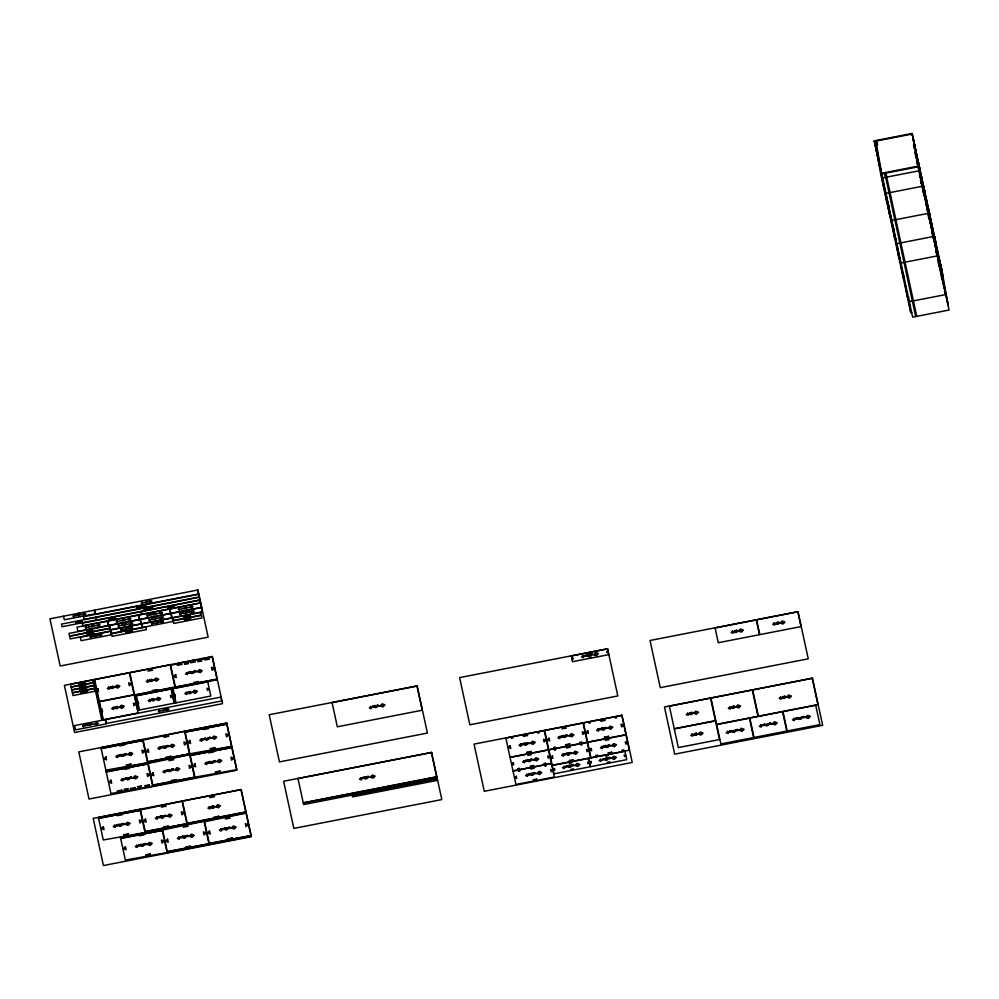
<?xml version="1.0" encoding="UTF-8"?>
<svg xmlns="http://www.w3.org/2000/svg" width="999" height="999" viewBox="0 0 999 999"><rect width="100%" height="100%" fill="white"/><g stroke="black" fill="none" stroke-linecap="round" stroke-linejoin="round"><path stroke-width="1.5" d="M79.995 683.628L80.569 683.316L79.633 683.528M82.168 692.17L81.531 692.157M185.339 619.605L185.964 619.255M923.501 186.313L923.363 185.552M940.271 263.661L941.195 267.72M143.219 606.218L143.794 605.918M145.667 601.848L146.478 601.523M81.231 686.338L80.919 686.213M77.56 621.99L76.985 622.29M145.542 608.741L146.466 608.566M93.294 636.251L94.543 635.751M111.351 687.3L111.975 686.688M115.734 707.504L116.346 706.892M119.093 755.756L119.705 755.144M124.163 779.133L124.775 778.521M116.533 825.574L117.145 824.974M150.2 680.369L150.824 679.757M168.981 607.442L169.605 607.242M152.235 699.65L152.859 699.05M181.531 613.386L182.367 613.011M138.574 845.641L139.198 845.042M161.151 747.552L161.776 746.94M166.221 770.928L166.845 770.316M188.736 672.851L189.348 672.24M158.591 817.382L159.216 816.77M188.898 692.507L189.523 691.895M180.644 837.449L181.256 836.837M203.084 739.385L203.696 738.773M208.142 762.761L208.766 762.15M211.938 806.98L212.562 806.368M222.64 829.257L223.252 828.646M372.964 706.805L373.589 706.193M376.461 706.118L377.085 705.506M363.124 778.046L363.748 777.434M366.621 777.359L367.245 776.76M522.327 744.405L522.952 743.793M525.799 743.731L526.423 743.119M525.973 760.926L526.598 760.314M529.32 760.276L529.932 759.665M528.858 774.575L529.482 773.963M532.342 773.888L532.966 773.288M561.176 736.837L561.8 736.226M564.51 736.188L565.134 735.576M564.897 754.345L565.521 753.733M590.059 654.869L590.671 654.283M568.381 753.671L568.993 753.059M571.328 765.671L571.952 765.059M599.887 729.282L600.511 728.683M603.371 728.608L603.983 727.996M603.746 746.777L604.37 746.166M607.092 746.116L607.704 745.516M607.867 758.541L608.478 757.941M690.222 713.411L690.846 712.799M694.742 734.228L695.354 733.628M735.089 631.306L735.714 630.694M732.292 707.155L732.916 706.555M730.194 731.593L730.818 730.981M776.66 623.201L777.284 622.589M763.336 725.124L763.96 724.525M783.141 697.252L783.765 696.64M796.478 718.668L797.102 718.056M84.391 725.311L85.502 725.199L84.478 725.561M127.597 627.959L128.459 627.921L127.585 628.159M148.539 614.822L149.65 614.71L148.639 615.072M99.251 625.162L98.551 624.887M86.626 691.733L86.139 691.433M97.59 723.463L96.99 723.114M131.781 627.784L131.256 627.472M134.166 777.372C136.413 776.198 132.842 778.646 135.277 777.796M192.258 607.03L191.558 606.755M193.419 611.5L192.707 611.226M167.432 709.652L166.796 709.415M219.28 761.25C217.045 762.424 220.617 759.977 218.182 760.826M531.58 742.806C533.828 741.62 530.257 744.068 532.692 743.219M534.065 742.781C531.818 743.955 535.389 741.508 532.954 742.357M572.764 735.227C570.579 736.375 574.063 733.99 571.69 734.814M575.274 752.984C573.064 754.145 576.585 751.735 574.188 752.572M615.347 745.167C613.136 746.328 616.658 743.918 614.26 744.755M741.583 730.032C739.335 731.218 742.906 728.771 740.471 729.607M742.919 729.769C740.671 730.956 744.255 728.508 741.82 729.345M774.7 723.576C772.489 724.737 776.023 722.314 773.613 723.151M809.202 716.845C806.955 718.031 810.539 715.584 808.104 716.433M97.84 635.202L98.414 635.014M110.777 687.424L111.001 686.75M115.16 707.642L115.385 706.955M150.025 680.656L149.862 679.819M151.661 699.787L151.885 699.113M188.324 692.644L188.549 691.957M211.363 807.117L211.588 806.43M729.62 731.73L729.844 731.043M762.761 725.262L762.986 724.587M795.903 718.805L796.128 718.119M80.594 683.503L79.97 683.541M147.402 609.065L147.527 608.354M154.845 619.43L154.433 619.143M156.518 623.126L157.105 623.076M185.227 613.311L186.501 613.136M78.421 615.372L79.121 615.521M89.098 631.156L88.574 631.068M95.579 636.375L94.88 636.55L95.667 636.463M140.609 607.317L141.196 607.205M112.55 688.361L113.299 688.224M116.933 708.566L117.682 708.428M170.542 607.579L170.379 607.617M151.411 681.43L152.148 681.293M123.077 756.28L122.49 755.868L123.976 756.106M185.639 613.336L186.601 613.236M153.446 700.724L154.183 700.586M128.297 779.632L129.033 779.482M120.667 826.086L121.403 825.936M192.795 673.363L193.544 673.226M165.222 748.064L165.971 747.926M190.097 693.581L190.846 693.431M170.292 771.44L171.029 771.303M142.707 846.141L143.456 846.003M162.662 817.894L163.399 817.744M207.218 739.884L207.954 739.735M212.287 763.261L213.024 763.111M184.703 837.961L185.452 837.811M212.937 807.791L213.886 807.904M226.698 829.769L227.447 829.632M376.099 707.504L376.835 707.354M366.258 778.745L367.008 778.596M526.086 744.979L526.835 744.842M529.67 761.513L530.419 761.363M532.629 775.149L533.366 774.999M588.923 656.368L589.647 656.231M564.872 737.424L565.609 737.274M568.656 754.919L569.405 754.769M570.154 767.207L570.904 767.057M603.646 729.857L604.395 729.72M607.442 747.364L608.191 747.215M606.693 760.077L607.429 759.939M691.333 714.497L692.082 714.347M736.201 632.392L736.95 632.242M695.841 735.326L696.59 735.177M733.403 708.254L734.14 708.104M777.771 624.288L778.521 624.138M734.09 732.142L734.839 731.992M767.232 725.674L767.981 725.536M784.252 698.338L784.989 698.189M800.374 719.218L801.123 719.068M98.401 625.374L97.727 625.474L98.302 624.987M115.097 618.194L114.41 618.431M131.181 623.676L130.519 623.776L131.081 623.301M123.089 706.793L122.04 706.955L122.939 706.206M158.254 699.213L157.205 699.375L158.104 698.613M173.514 745.866L172.49 746.028L173.364 745.291M177.248 769.517L176.199 769.68L177.085 768.918M151.074 843.943L150.012 844.105L150.911 843.343M220.642 761.051L219.605 761.213L220.492 760.451M219.293 806.268L218.282 806.43L219.143 805.694M233.654 827.834L232.605 828.009L233.491 827.247M234.99 827.572L233.953 827.746L234.84 826.985M566.296 766.42L565.559 766.533L566.183 766.008M577.347 765.222L576.311 765.384L577.197 764.635M737.999 706.755L737.025 706.905L737.849 706.206M790.271 696.578L789.235 696.753L790.109 696.003M85.077 614.085L84.465 613.711M101.124 635.214L100.574 634.74M129.258 619.38L128.509 618.918M130.12 619.218L129.37 618.756M131.993 623.663L131.294 623.064M161.763 613.036L161.064 612.599M162.725 617.557L161.963 617.082M162.725 621.803L162.138 621.428M191.421 607.267L190.672 606.793M127.635 824.175L126.798 824.45L127.535 823.813L126.536 823.488M214.261 737.986L213.374 738.273L214.161 737.599L213.087 737.237M374.001 776.71L373.102 777.01L373.888 776.323L372.814 775.973M539.273 773.313L538.399 773.613L539.173 772.939L538.111 772.589M788.948 696.89L788.061 697.19L788.835 696.515L787.774 696.166M776.086 723.426L775.199 723.726L775.986 723.039L774.912 722.689M139.885 607.067L139.048 606.793M123.239 755.182L122.452 754.52M128.347 778.483L127.51 777.896M192.745 672.302L191.945 671.653M120.679 825.012L119.892 824.35M165.21 746.927L164.373 746.353M170.23 770.379L169.518 770.079M142.77 844.992L141.933 844.417M162.637 816.757L161.813 816.171M207.23 738.81L206.518 738.498M212.337 762.1L211.501 761.525M184.69 836.825L183.853 836.238M226.648 828.708L225.849 828.059M186.351 616.783L186.064 616.758M530.144 759.452L530.382 760.064M533.154 772.989L533.416 773.688M565.584 735.976L565.334 735.252M569.205 752.734L569.442 753.458M604.195 727.784L604.432 728.396L604.994 727.684M607.916 745.192L608.154 745.916M81.481 686.213L82.48 686.176M82.405 689.035L83.404 688.998M81.231 692.257L81.906 692.082M188.187 611.788L189.298 611.675L188.287 612.037M186.526 619.255L187.525 619.23M585.864 655.219L586.563 655.257L585.901 655.519M567.032 766.021L567.744 766.058L567.057 766.32M603.558 758.903L604.283 758.94L603.596 759.203M734.752 730.219L735.476 730.257L734.789 730.519M767.894 723.763L768.618 723.788L768.044 724.163M801.036 717.294L801.76 717.332L801.073 717.594M77.61 614.885L78.446 614.722M122.49 754.707L123.227 754.632L122.527 754.869M191.983 671.827L192.732 671.765L192.02 672.002M127.56 778.084L128.297 778.009L127.597 778.246M164.41 746.528L165.147 746.465L164.598 746.802M119.93 824.525L120.667 824.462L119.967 824.699M141.97 844.592L142.707 844.53L142.008 844.767M161.85 816.358L162.587 816.283L161.888 816.52M211.538 761.7L212.287 761.638L211.576 761.875M183.903 836.425L184.64 836.35L183.941 836.588M225.886 828.233L226.636 828.171L225.924 828.408M395.104 787.786L394.13 787.974M527.659 742.694L528.758 742.707L527.722 743.131M531.168 759.24L532.267 759.252L531.243 759.677M534.203 772.851L535.302 772.864L534.265 773.288M566.371 735.139L567.469 735.164L566.433 735.576M570.229 752.622L571.328 752.647L570.304 753.071M605.219 727.572L606.318 727.584L605.282 728.009M608.94 745.079L610.039 745.092L609.003 745.516M83.179 614.285L84.253 613.236L85.677 613.798L84.603 614.835L83.179 614.285L73.751 616.121M80.519 621.753L82.168 621.428L76.211 622.589M91.071 630.481L92.72 630.157L86.763 631.318M96.903 625.474L98.239 624.175L100.012 624.862L98.676 626.161L96.903 625.474L86.264 627.547M91.995 633.304L93.644 632.979L87.088 634.253M113.849 618.344L115.497 618.019L108.941 619.293M99.263 635.314L100.35 634.265L101.773 634.827L100.699 635.864L99.263 635.314L90.759 636.975M127.76 619.455L129.096 618.169L130.869 618.856L129.52 620.142L127.76 619.455L117.208 621.515M148.926 601.685L150.225 600.436L151.935 601.098L150.637 602.347L148.926 601.685L142.333 602.971M144.405 606.256L146.154 605.918L137.088 607.692M129.695 623.776L131.031 622.477L132.792 623.164L131.456 624.462L129.695 623.776L119.043 625.849M129.895 628.034L130.969 626.985L132.392 627.547L131.319 628.583L129.895 628.034L121.379 629.682M151.136 608.029L152.884 607.692L143.769 609.465M130.906 631.293L132.555 630.981L125.999 632.255M83.529 683.116L85.177 682.792L79.221 683.953M84.153 686.001L85.802 685.676L79.845 686.837M159.403 613.286L160.739 611.987L162.512 612.687L161.176 613.973L159.403 613.286L147.715 615.571M85.077 688.823L86.726 688.498L80.157 689.785M160.364 617.794L161.701 616.508L163.474 617.195L162.125 618.481L160.364 617.794L149.8 619.855M172.527 606.905L174.176 606.58L168.219 607.742M85.702 691.708L87.35 691.383L80.782 692.657M160.827 622.002L161.9 620.953L163.337 621.515L162.25 622.552L160.827 622.002L152.248 623.676M189.91 607.342L191.259 606.043L193.019 606.73L191.683 608.029L189.91 607.342L179.358 609.39M191.071 611.813L192.42 610.514L194.181 611.201L192.844 612.499L191.071 611.813L180.519 613.861M115.035 687.012L117.12 684.989L119.88 686.063L117.795 688.086L115.035 687.012L109.041 688.174M188.861 616.108L190.509 615.784L183.953 617.07M189.186 619.043L190.834 618.731L184.877 619.892M95.242 723.776L96.578 722.489L98.352 723.176L97.015 724.462L95.242 723.776L83.554 726.061M119.418 707.217L121.503 705.194L124.263 706.268L122.178 708.291L119.418 707.217L113.424 708.378M153.883 680.082L155.981 678.059L158.741 679.133L156.643 681.156L153.883 680.082L147.902 681.243M155.919 699.375L158.017 697.352L160.777 698.426L158.679 700.449L155.919 699.375L149.937 700.536M197.415 671.59L199.5 669.58L202.26 670.654L200.175 672.664L197.415 671.59L187.15 673.601M166.046 709.789L167.345 708.541L169.056 709.203L167.757 710.464L166.046 709.789L159.44 711.076M127.909 754.47L130.007 752.447L132.767 753.521L130.669 755.544L127.909 754.47L117.507 756.505M192.582 692.232L194.668 690.209L197.427 691.283L195.342 693.306L192.582 692.232L186.588 693.393M132.979 777.846L135.065 775.823L137.837 776.897L135.739 778.92L132.979 777.846L122.577 779.882M169.842 746.29L171.928 744.28L174.688 745.354L172.602 747.364L169.842 746.29L159.578 748.301M174.9 769.68L176.998 767.657L179.758 768.731L177.66 770.753L174.9 769.68L164.635 771.678M211.9 738.099L213.998 736.076L216.758 737.15L214.66 739.173L211.9 738.099L201.498 740.122M125.35 824.3L127.447 822.277L130.207 823.351L128.109 825.374L125.35 824.3L114.947 826.323M216.97 761.475L219.056 759.452L221.815 760.526L219.73 762.549L216.97 761.475L206.568 763.498M167.27 816.121L169.368 814.098L172.128 815.172L170.042 817.194L167.27 816.121L157.005 818.119M147.402 844.367L149.488 842.344L152.248 843.418L150.162 845.441L147.402 844.367L136.988 846.39M215.622 806.692L217.707 804.682L220.479 805.756L218.381 807.766L215.622 806.692L209.628 807.866M189.323 836.188L191.408 834.165L194.168 835.239L192.083 837.262L189.323 836.188L179.058 838.186M231.318 827.996L233.404 825.986L236.164 827.06L234.078 829.07L231.318 827.996L221.054 830.007M380.144 705.843L382.242 703.82L385.002 704.894L382.904 706.917L380.144 705.843L371.016 707.617M370.304 777.085L372.402 775.062L375.162 776.136L373.064 778.159L370.304 777.085L361.176 778.858M370.629 790.684L371.553 790.509L369.093 790.983M593.681 654.595L595.716 652.622L598.413 653.671L596.366 655.644L593.681 654.595L583.154 656.643M530.394 743.268L532.492 741.246L535.252 742.319L533.154 744.342L530.394 743.268L520.741 745.154M533.916 759.814L536.001 757.791L538.761 758.865L536.675 760.888L533.916 759.814L524.4 761.675M569.105 735.726L571.203 733.703L573.963 734.777L571.865 736.8L569.105 735.726L559.59 737.574M536.938 773.438L539.023 771.415L541.783 772.489L539.697 774.512L536.938 773.438L527.285 775.311M572.976 753.209L575.062 751.186L577.822 752.259L575.736 754.282L572.976 753.209L563.311 755.094M607.954 728.146L610.052 726.123L612.812 727.197L610.726 729.22L607.954 728.146L598.301 730.032M575.024 765.384L577.122 763.361L579.882 764.435L577.784 766.458L575.024 765.384L564.248 767.482M611.688 745.666L613.773 743.643L616.533 744.717L614.447 746.74L611.688 745.666L602.172 747.514M738.548 631.068L740.634 629.045L743.393 630.119L741.308 632.142L738.548 631.068L732.829 632.18M611.563 758.266L613.648 756.243L616.408 757.317L614.323 759.34L611.563 758.266L600.786 760.364M780.119 622.964L782.205 620.941L784.964 622.015L782.879 624.038L780.119 622.964L774.4 624.075M693.668 713.174L695.766 711.151L698.526 712.225L696.44 714.248L693.668 713.174L687.961 714.285M698.189 733.99L700.274 731.98L703.034 733.054L700.948 735.064L698.189 733.99L692.469 735.114M735.739 706.917L737.836 704.907L740.596 705.981L738.498 707.991L735.739 706.917L730.032 708.041M739.26 730.257L741.345 728.246L744.118 729.32L742.02 731.33L739.26 730.257L727.884 732.479M786.588 697.015L788.686 694.992L791.445 696.066L789.347 698.089L786.588 697.015L780.881 698.126M772.402 723.8L774.487 721.778L777.247 722.851L775.162 724.874L772.402 723.8L761.026 726.011M805.544 717.332L807.629 715.321L810.389 716.395L808.303 718.406L805.544 717.332L794.168 719.555M78.459 615.496L79.033 615.434M91.571 626.873L92.283 626.798M122.465 620.854L123.177 620.779M124.351 625.187L125.062 625.112M125.624 629.158L126.199 629.095M153.546 614.797L154.258 614.722M155.07 619.193L155.782 619.118M184.628 608.741L185.339 608.666M112.025 688.174L112.35 688.099M150.874 681.243L151.199 681.181M116.396 708.378L116.721 708.316M89.386 725.286L90.11 725.212M192.258 673.164L192.595 673.101M189.56 693.381L189.897 693.318M162.737 710.789L163.424 710.726M164.685 747.876L165.01 747.801M127.76 779.432L128.084 779.37M206.681 739.685L207.005 739.622M211.751 763.061L212.075 762.999M375.562 707.304L375.886 707.242M162.125 817.694L162.45 817.632M142.17 845.953L142.507 845.891M184.166 837.761L184.503 837.699M226.161 829.57L226.498 829.507M365.721 778.546L366.046 778.483M735.664 632.192L736.001 632.13M525.549 744.779L525.874 744.717M777.234 624.088L777.572 624.025M529.133 761.313L529.458 761.25M603.109 729.67L603.433 729.595M568.119 754.72L568.456 754.657M532.092 774.949L532.417 774.887M606.905 747.165L607.23 747.102M690.796 714.297L691.121 714.235M606.156 759.889L606.48 759.814M732.866 708.054L733.191 707.991M695.316 735.127L695.641 735.064M783.716 698.139L784.04 698.076M733.553 731.942L733.878 731.88M766.695 725.486L767.02 725.411M799.837 719.018L800.162 718.955M187.15 619.005L186.576 619.392M82.105 685.963L81.531 686.338M83.029 688.786L82.455 689.16M372.452 706.905L372.427 706.106M375.949 706.218L375.924 705.419M362.612 778.146L362.587 777.347M366.109 777.472L366.084 776.673M111.114 687.599L110.277 686.887M115.484 707.804L114.66 707.092M151.998 699.962L151.174 699.25M188.649 692.819L187.824 692.107M211.751 807.267L210.864 806.568M730.007 731.88L729.133 731.181M763.099 725.436L762.262 724.725M796.24 718.98L795.404 718.256M171.94 606.58L171.116 607.03M880.506 170.055L874.25 140.834L912.149 133.454L942.419 273.227M874.35 141.396L912.249 134.016M911.363 134.865L912.387 134.665M874.587 142.707L875.311 142.57L877.609 153.197M911.812 312.425L910.788 312.625L880.619 173.489L875.286 143.819L876.323 143.619M877.621 144.83L876.448 144.38L876.598 145.03M914.422 149.026L915.459 148.826L923.825 195.729M915.022 152.298L916.046 152.098L912.974 137.937M915.296 153.609L916.333 153.409L921.915 179.158L920.878 179.358M880.619 173.489L918.031 166.159L921.103 180.17M881.792 173.913L918.181 166.821L912.149 133.454M882.492 177.922L918.868 170.829M920.291 176.099L921.328 175.886L927.397 209.353M920.579 177.41L921.615 177.21M921.165 180.682L922.202 180.482L926.947 202.36L925.911 202.572M883.965 188.886L885.014 188.761M885.838 193.394L922.227 186.301M883.153 181.643L886.912 202.497L887.924 202.223M886.912 202.497L887.936 202.298M888.024 205.894L889.048 205.694M925.324 199.3L926.36 199.101L932.429 232.555M926.198 203.883L927.234 203.684L931.13 221.703L930.106 221.903M889.834 215.946L890.871 215.834M891.707 220.467L928.096 213.374M929.52 218.631L930.544 218.431L936.475 251.236M894.068 228.821L893.031 229.021L887.811 204.695M930.394 223.214L931.418 223.014L939.522 260.377L938.486 260.577M894.854 239.161L895.903 239.036M896.74 243.669L933.128 236.576M900.099 258.366L899.05 258.491L896.115 242.17M900.923 262.999L937.312 255.906M938.186 258.616L939.21 258.416M904.282 277.697L903.246 277.822L900.037 260.027M941.258 272.777L942.282 272.565L948.213 305.369M941.845 276.036L942.869 275.836L939.809 261.688M908.478 297.04L907.429 297.165L905.032 283.816M909.315 301.673L945.691 294.58M150.237 601.073L150.2 601.785M150.512 601.523L150.724 601.685M145.817 602.647L146.304 602.609M140.384 607.155L141.134 607.142M80.994 621.878L81.718 621.428M147.128 609.015L147.84 608.915M114.286 618.331L115.047 618.006M111.089 619.068L111.763 618.968M91.721 625.649L92.358 625.524M122.577 619.642L123.202 619.517M150.774 614.135L151.398 614.023M154.221 613.473L154.845 613.349M185.364 607.392L184.703 608.079M88.961 626.485L89.023 626.735M92.907 625.761L93.544 625.636M123.751 619.742L124.388 619.63M155.407 613.573L156.031 613.448M185.914 607.629L186.551 607.504M160.227 613.274L160.452 613.448M124.5 623.95L125.137 623.838M151.723 618.643L152.36 618.531M155.182 617.981L155.807 617.857M182.442 612.662L183.067 612.537M185.889 611.987L186.526 611.863M91.546 630.581L92.058 630.481M121.753 624.8L121.803 625.037M125.687 624.063L126.324 623.938M156.356 618.081L156.993 617.969M187.075 612.1L187.712 611.975M161.251 618.019L161.738 617.345M191.97 612.037L192.47 611.363M92.457 633.403L92.982 633.304M100.375 634.777L100.35 635.414M186.726 619.717L187.125 619.555M128.147 632.03L128.834 631.93M81.069 683.791L81.456 683.628M81.693 686.675L82.368 686.575M84.628 686.113L85.34 685.676M82.318 689.547L82.705 689.385M82.892 692.357L83.616 692.332M190.147 671.715L191.134 671.528M194.83 671.203L195.767 671.016M199.575 670.554L198.526 670.754L199.525 671.79M111.026 688.099L111.676 688.536M117.77 687.087L118.769 686.887M149.875 681.168L150.524 681.605M156.406 679.832L157.555 679.607L156.518 678.97L156.756 680.107M191.271 673.101L191.908 673.538M200.137 671.678L201.161 671.478M134.578 694.892L174.962 687.012M175.3 686.95L216.546 679.27L175.374 687.3M134.653 695.242L175.037 687.362M151.91 700.461L152.56 700.898M188.574 693.318L189.211 693.756M193.868 692.22L195.005 691.995L193.981 691.37L194.218 692.482M158.629 699.462L159.665 699.263M195.392 692.257C197.615 692.507 193.769 690.709 196.104 691.283M115.397 708.303L116.046 708.741M120.779 707.567L121.816 707.367M86.613 724.637L87.238 724.512M90.06 723.963L90.697 723.838M91.246 724.063L91.883 723.95M167.62 709.64L167.832 709.802M96.066 723.776L96.291 723.938M101.049 748.301L142.308 740.621L101.124 748.651M185.04 731.93L226.298 724.25L185.115 732.279M587.737 654.869L588.661 654.695M597.077 653.321L596.053 653.533L597.027 654.532M584.49 655.956L585.202 655.819M587.424 656.106L588.049 656.543M595.004 654.932L596.003 654.732M735.963 630.669L736.9 630.494M777.534 622.564L778.471 622.389M740.709 630.019L739.647 630.232L740.659 631.268M734.677 632.13L735.314 632.567M776.248 624.025L776.885 624.462M741.308 631.143C743.668 631.405 739.585 629.507 742.07 630.107M781.518 623.314C783.915 623.576 779.757 621.653 782.292 622.265M782.816 623.051L783.853 622.852M162.575 746.415L163.561 746.228M121.728 754.844C119.793 755.431 121.915 753.421 121.816 755.219M125.337 754.07L126.274 753.895M167.258 745.903L168.194 745.716M205.719 738.473C203.784 739.048 205.906 737.037 205.806 738.848M209.315 737.699L210.265 737.512M172.003 745.254L170.941 745.466L171.94 746.49M121.691 755.981L122.34 756.43M163.686 747.801L164.335 748.239M205.682 739.61L206.331 740.047M130.607 754.57L131.656 754.37M214.66 738.174C217.033 738.436 212.937 736.525 215.422 737.137M374.563 707.23L375.212 707.667M382.704 705.569L383.816 705.356L382.817 704.745L383.054 705.831M147.715 761.65L188.973 753.97L147.79 762M106.119 771.678L147.377 763.998L106.194 772.027M190.11 755.306L231.356 747.627L190.185 755.656M167.645 769.792L168.619 769.605M126.798 778.221C124.925 778.82 126.998 776.797 126.873 778.596M130.394 777.447L131.344 777.272M172.328 769.28L173.264 769.093M210.789 761.85C208.928 762.387 210.964 760.439 210.864 762.225M214.385 761.076L215.322 760.901M126.761 779.357L127.41 779.807M168.756 771.178L169.405 771.615M210.752 762.986L211.401 763.423M135.689 777.934L136.726 777.734M177.647 769.754C180.045 770.029 175.911 768.094 178.421 768.706M152.785 785.027L194.031 777.347L152.859 785.376M98.489 818.131L139.748 810.451L98.564 818.468M562.599 735.701L563.573 735.501M524.962 743.506C523.026 744.08 525.149 742.07 525.049 743.88M602.522 728.383C600.586 728.958 602.722 726.947 602.609 728.758M611.438 726.847L610.377 727.047L611.388 728.096M524.55 744.717L525.199 745.154M563.336 737.15L563.985 737.599M602.11 729.595L602.759 730.032M160.015 816.245L161.001 816.046M691.096 712.774L692.032 712.587M119.168 824.674C117.233 825.249 119.356 823.238 119.256 825.049M122.765 823.9L123.714 823.713M164.698 815.733L165.634 815.546M689.797 714.235L690.446 714.672M119.131 825.811L119.78 826.248M127.897 824.038L129.008 823.813L128.009 823.201L128.247 824.3M161.126 817.619L161.776 818.069M168.556 816.096L169.618 815.883L168.656 815.309L168.881 816.345M169.88 815.833L170.941 815.634L169.98 815.047L170.205 816.083M211.613 807.779L212.263 808.216M696.403 713.274C698.85 713.536 694.63 711.575 697.19 712.2M733.166 706.53L734.103 706.343M784.015 696.615L784.952 696.428M364.722 778.471L365.372 778.92M371.678 777.422L372.689 777.222M731.867 707.979L732.517 708.428M738.273 706.668L739.41 706.443L738.386 705.831L738.623 706.93M782.716 698.064L783.366 698.513M145.155 831.48L186.401 823.8L145.23 831.83M187.213 823.276L245.791 811.862M187.288 823.626L245.866 812.199M120.542 838.186L161.788 830.506L120.617 838.536M527.397 759.789L528.384 759.602M537.412 758.566L536.426 758.753L537.362 759.715M605.169 745.641L606.156 745.441M567.544 753.446C565.596 754.02 567.732 752.01 567.619 753.82M528.134 761.25L528.783 761.688M535.202 759.802L536.313 759.577L535.302 758.965L535.539 760.064M576.46 751.91L575.399 752.11L576.398 753.146M613.848 744.617L612.787 744.829L613.798 745.853M567.132 754.657L567.769 755.094M605.906 747.09L606.555 747.527M695.604 733.603L696.54 733.416M694.317 735.052L694.967 735.489M700.961 734.065C703.296 734.327 699.25 732.442 701.71 733.041M182.055 836.313L183.042 836.113M224.051 828.121L225.037 827.934M141.221 844.742C139.273 845.316 141.408 843.306 141.296 845.117M144.818 843.968L145.754 843.78M186.738 835.788L187.675 835.614M228.734 827.609L229.67 827.422M141.184 845.878L141.821 846.315M183.179 837.686L183.816 838.136M225.175 829.507L225.811 829.944M733.016 730.706L734.003 730.519M736.675 729.869L737.624 729.682M766.158 724.25L767.145 724.063M769.817 723.401L770.753 723.226M799.3 717.794L800.286 717.594M802.959 716.945L803.895 716.758M190.684 836.538L191.721 836.338M192.033 836.275L193.069 836.076M732.554 731.867L733.204 732.304M765.696 725.411L766.345 725.848M798.838 718.943L799.487 719.392M806.905 717.694L807.941 717.494M568.943 765.671L569.892 765.484M605.481 758.553L606.418 758.366M578.508 764.085L577.459 764.285L578.458 765.321M602.172 759.652L602.722 758.915M615.047 756.955L613.985 757.167L614.984 758.204M531.505 773.663C529.57 774.25 531.693 772.239 531.58 774.038M540.422 772.14L539.385 772.339L540.372 773.363M568.618 766.932L569.268 767.382M605.157 759.814L605.806 760.251M612.949 758.603C615.322 758.865 611.238 756.967 613.711 757.567M531.093 774.874L531.743 775.311M167.208 851.548L208.454 843.868L167.283 851.897M209.203 843.356L250.449 835.676L209.278 843.705M91.558 636.4L92.245 636.276M188.699 672.489L189.448 672.564L188.724 672.652M150.162 680.007L150.924 680.082L150.2 680.169M776.623 622.839L777.384 622.914L776.66 623.001M111.314 686.937L112.063 687.012L111.351 687.1M735.052 630.943L735.813 631.018L735.089 631.106M590.022 654.52L590.759 654.595L590.059 654.682M188.861 692.145L189.61 692.22L188.898 692.307M152.198 699.3L152.959 699.375L152.235 699.462M115.697 707.142L116.446 707.217L115.722 707.304M376.423 705.756L377.185 705.831L376.461 705.918M372.927 706.443L373.688 706.518L372.964 706.605M203.047 739.023L203.796 739.098L203.072 739.185M161.114 747.19L161.875 747.264L161.151 747.352M119.056 755.394L119.805 755.469L119.081 755.556M783.104 696.89L783.853 696.965L783.141 697.052M732.255 706.805L733.004 706.88L732.292 706.967M690.184 713.049L690.946 713.124L690.222 713.211M208.104 762.399L208.866 762.474L208.142 762.562M603.321 728.246L604.083 728.321L603.359 728.408M599.85 728.933L600.599 728.995L599.887 729.095M166.184 770.566L166.945 770.641L166.221 770.729M564.472 735.826L565.234 735.901L564.51 735.988M561.138 736.475L561.888 736.55L561.176 736.638M124.113 778.77L124.875 778.845L124.151 778.933M525.761 743.368L526.523 743.443L525.799 743.531M796.44 718.306L797.19 718.381L796.478 718.468M522.29 744.043L523.039 744.118L522.327 744.218M763.298 724.774L764.048 724.849L763.336 724.937M694.692 733.878L695.454 733.94L694.73 734.04M730.157 731.231L730.918 731.305L730.194 731.393M607.055 745.766L607.804 745.841L607.08 745.928M603.708 746.415L604.47 746.49L603.746 746.578M568.344 753.308L569.093 753.383L568.369 753.471M564.86 753.983L565.621 754.058L564.897 754.145M529.283 759.914L530.032 759.989L529.308 760.077M525.936 760.564L526.698 760.639L525.973 760.726M366.583 777.01L367.345 777.072L366.621 777.172M363.087 777.684L363.848 777.759L363.124 777.846M607.817 758.191L608.578 758.253L607.854 758.353M571.291 765.309L572.04 765.384L571.328 765.471M532.305 773.538L533.054 773.613L532.342 773.701M528.821 774.213L529.582 774.287L528.858 774.375M211.9 806.618L212.65 806.692L211.938 806.78M158.554 817.02L159.316 817.095L158.591 817.182M116.483 825.224L117.245 825.299L116.521 825.386M222.602 828.895L223.351 828.97L222.627 829.058M180.607 837.087L181.356 837.162L180.632 837.249M138.536 845.291L139.298 845.366L138.574 845.454M589.485 654.982L589.535 654.195M607.267 758.653L607.317 757.854M570.741 765.771L570.791 764.972M212.612 807.854L212.999 808.079M140.759 606.618L140.884 607.267M193.606 671.478L193.019 672.015M227.51 827.884L226.923 828.421M185.514 836.076L184.927 836.613M118.082 824.849L117.495 825.386M775.736 623.251L776.323 622.664M734.165 631.356L734.752 630.769M782.217 697.302L782.791 696.703M731.368 707.205L731.942 706.618M689.298 713.461L689.884 712.874M693.806 734.277L694.392 733.691M565.559 735.851L566.133 735.264M608.129 745.791L608.716 745.192M526.848 743.393L527.422 742.806M569.418 753.333L570.004 752.746M530.357 759.939L530.944 759.352M533.379 773.563L533.966 772.976M526.748 742.944L526.873 743.518M75.449 615.247L76.161 615.247M783.678 622.04L783.079 621.753L783.341 622.951M807.766 716.683L807.167 716.395L807.429 717.594M595.829 653.958L595.254 653.683L595.504 654.832M585.077 655.269L584.84 655.893M200.986 670.679L200.387 670.391L200.649 671.578M372.527 776.435L371.928 776.148L372.19 777.322M159.49 698.463L158.891 698.164L159.153 699.362M118.606 686.101L118.019 685.814L118.269 686.987M121.641 706.568L121.041 706.268L121.291 707.467M131.481 753.558L130.869 753.258L131.131 754.47M136.551 776.935L135.951 776.635L136.201 777.834M192.894 835.276L192.295 834.977L192.545 836.175M191.546 835.539L190.946 835.239L191.209 836.438M138.923 607.105L139.623 606.955M152.947 613.998L152.31 613.836M208.092 737.974L207.505 738.523M213.162 761.35L212.575 761.9M166.034 746.178L165.434 746.715M171.091 769.555L170.504 770.092M124.101 754.357L123.514 754.894M129.171 777.734L128.584 778.271M163.461 816.008L162.874 816.545M121.541 824.175L120.954 824.712M143.594 844.242L142.994 844.779M601.435 728.558L600.849 729.095M566.445 753.621L565.859 754.158M523.876 743.681L523.289 744.218M530.407 773.85L529.832 774.387M204.633 738.648L204.046 739.198M209.69 762.025L209.116 762.574M120.642 755.032L120.055 755.569M125.712 778.408L125.125 778.945M140.122 844.917L139.535 845.454M149.138 679.957L149.738 680.619M914.784 145.954L914.222 143.294M920.716 180.881L920.541 179.957L920.841 181.393M929.47 213.649C928.371 208.391 930.593 219.393 929.532 213.861M936.987 255.694L936.538 253.559L937.074 256.381M941.62 269.705L941.345 268.431M913.411 139.548L913.998 142.22M923.888 187.849L924.063 188.636L923.513 186.201M934.252 235.776L934.552 237.25M918.83 164.573L919.829 169.418L919.48 167.457M928.983 211.451L929.17 212.4M935.289 240.472L935.151 239.835L935.651 242.183M914.572 144.892C914.023 142.345 915.946 151.573 914.859 146.191M919.18 166.134L919.305 166.771M924.749 191.908C924.262 189.46 925.986 198.077 924.924 192.595M935.688 242.345L935.314 240.722L935.564 241.671M941.47 268.968L941.295 268.319L941.495 269.068M934.54 237.125L934.352 236.251L934.614 237.55M924.287 189.698L924.612 191.421M921.103 183.754L920.691 180.669M913.223 138.786L914.247 143.469L914.023 142.27M918.443 162.712L918.605 163.499L918.281 161.95M928.346 208.354L929.02 211.526L928.695 209.952M934.789 238.124L934.914 238.798M918.069 161.064L918.193 161.826M927.971 206.768L928.196 207.917L928.021 206.98M940.134 262.837L940.259 263.486M936.113 251.748L935.963 251.011M928.496 209.116L928.67 209.902M919.829 176.498C920.191 178.334 919.392 174.513 919.892 176.948M918.93 164.972L919.13 166.109M924.687 191.583L924.437 190.447L924.724 191.733M941.333 268.319L942.045 271.903L941.682 269.93M936.837 254.995L936.675 254.121M929.332 212.999L929.195 212.362M919.043 165.459L919.205 166.284M921.39 181.493L926.972 207.243M927.247 208.554L931.992 230.444M932.279 231.768L936.188 249.787M936.475 251.099L944.567 288.449M944.854 289.772L947.926 303.921M913.486 145.217L914.097 148.052M918.031 166.159L949.05 310.052L912.661 317.145L881.642 173.252L875.861 141.109L876.51 144.093M886.687 176.948L885.713 172.465L916.732 316.346M885.651 177.148L884.677 172.665L915.696 316.546M877.035 141.558L876.897 140.909L877.484 144.181M875.286 143.819L878.62 159.216M874.25 140.834L880.606 170.267M885.114 190.971L885.776 194.018M886.425 197.053L888.735 207.692M889.397 210.727L890.708 216.795M891.37 219.842L892.681 225.911M893.118 227.984L893.768 230.994M894.417 233.991L898.65 253.546M899.312 256.556L900.611 262.575M886.113 195.879L892.694 226.261M893.019 227.784L893.68 230.794M894.33 233.803L895.628 239.822M896.278 242.819L897.589 248.838M803.82 716.37L803.995 717.207M802.871 716.558L803.059 717.382M778.396 622.002L778.571 622.827M777.447 622.177L777.634 623.014M784.864 696.041L785.039 696.877M783.928 696.228L784.103 697.065M770.679 722.839L770.853 723.663M769.742 723.014L769.917 723.85M736.825 630.107L737 630.931M735.876 630.282L736.063 631.118M734.015 705.956L734.19 706.793M733.079 706.143L733.254 706.967M737.537 729.295L737.712 730.132M736.6 729.482L736.775 730.306M691.945 712.212L692.132 713.036M696.465 733.029L696.64 733.865M691.008 712.387L691.183 713.224M695.529 733.216L695.704 734.04M592.17 654.47L591.995 653.646L591.57 654.582L590.834 653.87L591.008 654.695M588.573 654.32L588.748 655.132M587.662 654.495L587.837 655.307M610.014 758.129L609.827 757.292L609.402 758.241L608.641 757.529L608.828 758.353M605.656 745.541L605.844 746.365M601.348 728.134L601.523 728.97M606.331 757.979L606.518 758.803M603.371 746.053L603.533 746.815M599.5 728.558L599.662 729.332M605.394 758.166L605.581 758.99M573.476 765.246L573.301 764.41L572.877 765.371L572.115 764.647L572.29 765.484M569.805 765.097L569.979 765.933M563.086 735.601L563.261 736.425M566.358 753.196L566.533 754.033M568.868 765.284L569.043 766.108M560.789 736.113L560.963 736.875M564.51 753.621L564.685 754.395M527.884 759.69L528.071 760.514M523.776 743.256L523.963 744.093M530.319 773.413L530.494 774.25M521.94 743.681L522.102 744.455M525.599 760.202L525.761 760.976M528.483 773.85L528.646 774.612M375.124 706.38L374.937 705.544L374.513 706.505L373.751 705.781L373.938 706.618M365.284 777.622L365.097 776.797L364.672 777.746L363.911 777.022L364.098 777.859M197.74 590.159L198.576 594.018L95.479 614.123L94.643 610.252M183.516 608.304L182.505 608.503M195.692 670.629L195.866 671.465M210.177 737.137L210.352 737.961M215.247 760.514L215.422 761.338M229.595 827.035L229.77 827.871M209.241 737.312L209.415 738.149M214.31 760.689L214.485 761.525M194.755 670.816L194.93 671.64M228.659 827.222L228.833 828.046M190.647 671.615L190.821 672.439M224.55 828.021L224.725 828.845M204.533 738.224L204.72 739.06M209.603 761.6L209.778 762.437M188.349 672.127L188.511 672.889M202.697 738.661L202.859 739.422M207.767 762.037L207.929 762.799M222.253 828.533L222.415 829.295M173.014 688.661L176.074 702.821M172.465 688.773L175.537 702.921M168.107 745.329L168.294 746.166M173.177 768.706L173.364 769.542M187.6 835.226L187.775 836.051M167.17 745.516L167.357 746.34M172.24 768.893L172.415 769.717M186.663 835.414L186.838 836.238M163.062 746.315L163.249 747.152M168.132 769.692L168.307 770.529M182.555 836.213L182.73 837.037M160.777 746.827L160.939 747.602M165.834 770.204L166.009 770.978M180.257 836.725L180.419 837.487M130.32 630.981L129.508 631.418M165.547 815.159L165.734 815.983M164.61 815.346L164.785 816.171M136.351 695.816L139.423 709.964M135.802 695.916L138.873 710.077M160.502 816.146L160.689 816.97M158.204 816.658L158.379 817.419M126.186 753.508L126.361 754.332M131.256 776.885L131.431 777.709M145.667 843.393L145.854 844.23M94.243 610.327L95.005 613.811L64.323 619.792L63.561 616.308M125.25 753.696L125.424 754.52M130.32 777.072L130.494 777.896M144.73 843.581L144.917 844.417M120.542 754.595L120.729 755.431M125.612 777.971L125.799 778.808M140.035 844.492L140.21 845.329M118.706 755.032L118.869 755.793M123.776 778.408L123.938 779.17M138.187 844.917L138.362 845.691M94.63 679.582L99.376 701.473M99.425 701.723L103.334 719.742M94.081 679.695L98.826 701.573M98.876 701.822L102.785 719.854M123.626 823.326L123.801 824.163M122.69 823.513L122.865 824.35M117.982 824.425L118.169 825.261M116.146 824.862L116.309 825.624M83.566 685.676L82.742 686.126M84.028 691.882L83.042 692.007L83.654 691.658M81.856 683.291L80.869 683.428L81.481 683.079M88.849 724.75L88.149 724.325M940.783 265.871L940.496 264.435M934.852 238.511L935.214 240.147L934.577 237.35M934.677 237.774L934.177 235.464M936.3 252.535L935.851 250.574M919.505 174.85L919.954 177.447M920.741 180.594L921.203 183.217L920.554 179.77M924.075 188.686L924.312 189.872L923.963 188.199M918.63 163.549L918.868 164.735L918.518 163.062M877.334 149.226L877.134 148.127M880.993 169.543L880.793 168.456M936.225 252.31L936.2 252.16M940.821 265.971L941.046 267.045M938.935 257.105L945.004 290.559M942.606 280.319L943.968 287.874M944.517 290.896L945.054 293.918M934.627 237.362L934.764 238.099M938.448 260.327L941.982 279.97M930.831 219.743L936.612 251.898M937.899 260.427L938.985 266.471M930.606 224.675L931.143 227.697M931.692 230.719L933.054 238.274M925.873 202.322L928.858 218.931M918.143 161.551L917.994 160.851M914.972 152.048L916.058 158.092M916.607 161.114L917.144 164.136M908.466 296.865L908.615 297.652M908.116 297.789L910.788 312.625M903.183 273.501L903.708 276.473M891.408 219.942L894.879 239.236M886.363 196.666L889.847 216.034M879.157 162.175L880.506 169.68M881.043 172.64L883.978 188.961M874.974 140.697L875.311 142.57M928.121 207.467L928.258 208.229M928.396 208.779L927.896 206.456M923.788 187.512L923.276 185.19M918.331 162.375L917.831 160.052M112.275 686.413C112.612 688.149 113.998 685.401 112.275 686.413M116.646 706.618C116.995 708.353 118.382 705.606 116.646 706.618M151.124 679.482C151.473 681.218 152.859 678.471 151.124 679.482M153.159 698.776C153.509 700.511 154.895 697.764 153.159 698.776M189.81 691.633C190.16 693.368 191.546 690.609 189.81 691.633M212.862 806.106C213.199 807.829 214.598 805.082 212.862 806.106M377.385 705.244C377.734 706.98 379.121 704.22 377.385 705.244M367.545 776.485C367.894 778.221 369.28 775.474 367.545 776.485M731.118 730.719C731.455 732.442 732.854 729.695 731.118 730.719M764.26 724.25C764.597 725.986 765.996 723.239 764.26 724.25M797.402 717.794C797.739 719.53 799.138 716.77 797.402 717.794M131.069 627.896L131.069 627.896M130.207 754.22C128.834 756.093 129.183 751.96 130.207 754.22M156.106 679.832C154.833 681.568 155.157 677.747 156.106 679.832M149.688 844.105C148.327 845.978 148.664 841.857 149.688 844.105M610.239 727.896C608.891 729.732 609.228 725.674 610.239 727.896M695.966 712.911C694.592 714.797 694.942 710.651 695.966 712.911M124.413 754.17L125.075 754.52L124.413 754.17M129.483 777.547L130.132 777.896L129.483 777.547M121.853 823.988L122.502 824.337L121.853 823.988M166.333 745.991L166.995 746.34L166.333 745.991M143.893 844.055L144.555 844.405L143.893 844.055M193.918 671.291L194.568 671.64L193.918 671.291M171.403 769.367L172.065 769.717L171.403 769.367M163.774 815.821L164.435 816.171L163.774 815.821M208.404 737.786L209.066 738.149L208.404 737.786M185.826 835.888L186.476 836.238L185.826 835.888M213.474 761.163L214.123 761.525L213.474 761.163M227.822 827.696L228.471 828.046L227.822 827.696M586.838 654.969L587.487 655.307L586.838 654.969M568.031 765.758L568.681 766.108L568.031 765.758M604.557 758.641L605.219 758.99L604.557 758.641M735.764 729.957L736.413 730.306L735.764 729.957M768.905 723.501L769.555 723.85L768.905 723.501M802.047 717.032L802.697 717.382L802.047 717.032M147.265 601.248L147.914 601.323L147.265 601.248M164.373 709.352L165.022 709.427L164.373 709.352M116.408 686.812C117.482 688.011 116.746 684.827 116.408 686.812M216.995 806.493C218.069 807.691 217.332 804.52 216.995 806.493M381.506 705.631C382.517 706.755 381.83 703.796 381.506 705.631M570.479 735.526C571.565 736.725 570.829 733.541 570.479 735.526M699.562 733.79C700.649 735.002 699.899 731.805 699.562 733.79M511.063 737.524C512.175 740.296 514.298 735.389 511.063 737.524M517.832 768.743C518.943 771.515 521.066 766.608 517.832 768.743M518.219 770.579C519.343 773.351 521.466 768.443 518.219 770.579M537.437 732.379C538.561 735.152 540.684 730.244 537.437 732.379M544.205 763.598C545.329 766.37 547.452 761.463 544.205 763.598M544.605 765.434C545.729 768.219 547.852 763.298 544.605 765.434M553.658 747.552C554.77 750.324 556.893 745.416 553.658 747.552M554.045 749.387C555.169 752.16 557.292 747.252 554.045 749.387M580.032 742.407C581.156 745.179 583.279 740.271 580.032 742.407M588.623 722.402C589.747 725.174 591.87 720.267 588.623 722.402M580.431 744.243C581.555 747.015 583.678 742.107 580.431 744.243M595.804 755.556C596.927 758.328 599.05 753.421 595.804 755.556M614.997 717.257C616.121 720.029 618.244 715.122 614.997 717.257M622.19 750.411C623.314 753.184 625.436 748.276 622.19 750.411M73.626 615.559L72.877 616.296L73.876 616.683L73.626 615.559M78.921 613.374L78.334 613.948L79.695 613.673L78.921 613.374M76.136 622.227L76.299 622.964L76.136 622.227M78.634 620.804L78.134 621.291L79.296 621.053L78.634 620.804M79.683 622.852L78.521 623.076L79.683 622.852M86.114 626.86L85.177 627.759L86.413 628.246L86.114 626.86M92.145 624.275L91.496 624.912L93.019 624.612L92.145 624.275M86.688 630.956L86.851 631.68L86.688 630.956M89.186 629.52L88.674 630.007L89.848 629.782L89.186 629.52M87.013 633.89L87.175 634.627L87.013 633.89M90.235 631.58L89.073 631.805L90.235 631.58M89.81 632.404L89.298 632.891L90.472 632.667L89.81 632.404M90.859 634.452L89.698 634.69L90.859 634.452M90.634 636.413L89.873 637.137L90.872 637.524L90.634 636.413M108.854 618.93L109.016 619.667L108.854 618.93M111.651 617.444L111.151 617.931L112.313 617.707L111.651 617.444M95.467 634.315L94.88 634.877L96.241 634.615L95.467 634.315M112.712 619.492L111.538 619.73L112.712 619.492M117.058 620.816L116.121 621.728L117.358 622.202L117.058 620.816M123.052 618.256L122.39 618.893L123.926 618.593L123.052 618.256M137 607.305L137.163 608.079L137 607.305M142.183 602.297L141.271 603.184L142.47 603.646L142.183 602.297M118.893 625.162L117.957 626.061L119.193 626.548L118.893 625.162M124.937 622.577L124.276 623.214L125.812 622.914L124.937 622.577M121.266 629.133L120.504 629.857L121.503 630.244L121.266 629.133M143.681 609.078L143.844 609.852L143.681 609.078M126.086 627.035L125.499 627.597L126.861 627.335L126.086 627.035M125.924 631.88L126.086 632.617L125.924 631.88M128.721 630.406L128.209 630.893L129.383 630.656L128.721 630.406M147.565 614.872L146.628 615.784L147.864 616.258L147.565 614.872M129.77 632.454L128.609 632.679L129.77 632.454M79.133 683.591L79.296 684.327L79.133 683.591M81.631 682.167L81.131 682.654L82.293 682.429L81.631 682.167M154.133 612.187L153.471 612.824L154.995 612.537L154.133 612.187M79.758 686.475L79.92 687.212L79.758 686.475M149.65 619.155L148.714 620.067L149.95 620.554L149.65 619.155M82.68 684.215L81.518 684.44L82.68 684.215M82.255 685.052L81.756 685.526L82.917 685.302L82.255 685.052M80.082 689.41L80.245 690.147L80.082 689.41M155.644 616.595L154.995 617.232L156.518 616.932L155.644 616.595M83.304 687.1L82.143 687.324L83.304 687.1M82.88 687.924L82.38 688.411L83.541 688.186L82.88 687.924M152.123 623.114L151.361 623.838L152.36 624.225L152.123 623.114M168.132 607.367L168.294 608.104L168.132 607.367M80.707 692.295L80.869 693.031L80.707 692.295M170.629 605.943L170.13 606.43L171.291 606.206L170.629 605.943M83.928 689.984L82.767 690.209L83.928 689.984M83.504 690.809L83.004 691.296L84.166 691.071L83.504 690.809M156.993 621.003L156.406 621.578L157.767 621.316L156.993 621.003M171.678 608.004L170.517 608.229L171.678 608.004M84.553 692.856L83.392 693.081L84.553 692.856M179.208 608.703L178.272 609.602L179.508 610.089L179.208 608.703M97.939 688.811L95.941 690.734L98.576 691.758L97.939 688.811M185.202 606.131L184.553 606.768L186.076 606.468L185.202 606.131M180.369 613.174L179.433 614.073L180.669 614.56L180.369 613.174M186.363 610.601L185.702 611.238L187.238 610.938L186.363 610.601M108.804 687.1L107.343 688.511L109.278 689.26L108.804 687.1M183.878 616.695L184.028 617.432L183.878 616.695M186.676 615.209L186.164 615.696L187.337 615.471L186.676 615.209M184.803 619.517L184.965 620.254L184.803 619.517M187.725 617.27L186.551 617.494L187.725 617.27M187.3 618.094L186.788 618.581L187.962 618.356L187.3 618.094M188.349 620.142L187.175 620.379L188.349 620.142M83.404 725.361L82.467 726.273L83.704 726.748L83.404 725.361M102.048 709.24L100.275 710.951L102.61 711.862L102.048 709.24M89.972 722.689L89.311 723.326L90.847 723.026L89.972 722.689M131.281 683.84L129.296 685.764L128.659 682.816L131.281 683.84M150.025 669.093L147.977 671.091L152.747 670.154L150.025 669.093M113.187 707.304L111.726 708.716L113.661 709.465L113.187 707.304M147.665 680.169L146.204 681.58L148.139 682.329L147.665 680.169M135.714 704.033L133.941 705.756L133.379 703.134L135.714 704.033M138.187 701.66L136.663 703.134L138.661 703.908L138.187 701.66M179.383 663.373L177.322 665.359L182.093 664.435L179.383 663.373M156.968 689.635L154.907 691.62L152.198 690.559L156.968 689.635M186.226 662.724L184.565 664.335L188.411 663.586L186.226 662.724M149.7 699.462L148.239 700.873L150.162 701.623L149.7 699.462M189.173 661.113L189.31 661.763L189.173 661.113M175.662 674.587L173.601 676.573L176.323 677.634L175.662 674.587M192.757 660.764L190.697 662.762L195.467 661.825L192.757 660.764M186.913 672.514L185.452 673.925L187.387 674.675L186.913 672.514M199.563 660.127L197.902 661.725L201.761 660.976L199.563 660.127M202.522 658.516L202.66 659.165L202.522 658.516M206.918 658.004L204.857 659.989L209.628 659.065L206.918 658.004M105.944 756.83L103.896 758.815L106.606 759.864L105.944 756.83M121.841 743.918L119.793 745.903L124.563 744.979L121.841 743.918M172.34 696.178L170.829 697.639L170.342 695.391L172.34 696.178M174.837 694.517L173.327 695.978L175.325 696.765L174.837 694.517M159.303 710.414L158.391 711.288L159.59 711.75L159.303 710.414M117.27 755.419L115.809 756.83L117.745 757.579L117.27 755.419M186.351 692.307L184.89 693.731L186.825 694.48L186.351 692.307M198.351 681.555L196.303 683.541L193.581 682.492L198.351 681.555M214.186 668.331L212.125 670.317L211.463 667.27L214.186 668.331M111.014 780.207L108.953 782.192L111.676 783.241L111.014 780.207M126.91 767.294L124.863 769.28L129.633 768.356L126.91 767.294M130.906 764.035L128.846 766.021L126.136 764.972L130.906 764.035M144.605 751.211L142.557 753.196L141.895 750.162L144.605 751.211M209.003 689.023L207.48 690.496L206.993 688.249L209.003 689.023M148.089 749.3L146.029 751.285L148.751 752.334L148.089 749.3M165.959 735.314L163.911 737.299L168.681 736.375L165.959 735.314M122.34 778.795L120.879 780.207L122.815 780.956L122.34 778.795M159.34 747.215L157.879 748.626L159.803 749.375L159.34 747.215M121.816 790.172L119.755 792.157L117.045 791.108L121.816 790.172M123.801 791.383L123.801 791.383M127.972 788.598L126.311 790.197L124.126 789.347L127.972 788.598M135.19 787.562L133.129 789.547L130.407 788.498L135.19 787.562M149.675 774.587L147.615 776.573L146.965 773.538L149.675 774.587M153.159 772.677L151.099 774.662L153.809 775.711L153.159 772.677M137.138 788.785L137.138 788.785M170.779 756.255L168.719 758.253L166.009 757.192L170.779 756.255M141.321 785.988L139.66 787.599L137.462 786.737L141.321 785.988M186.601 743.031L184.553 745.017L183.891 741.97L186.601 743.031M171.029 758.691L168.981 760.676L173.751 759.752L171.029 758.691M189.935 740.446L187.887 742.432L190.597 743.493L189.935 740.446M103.384 826.648L101.336 828.633L104.046 829.694L103.384 826.648M205.831 727.547L203.784 729.532L208.554 728.596L205.831 727.547M119.281 813.748L117.233 815.733L122.003 814.797L119.281 813.748M149.35 784.802L147.29 786.787L144.568 785.738L149.35 784.802M164.41 770.591L162.937 772.002L164.872 772.751L164.41 770.591M201.261 739.035L199.8 740.459L201.736 741.208L201.261 739.035M114.71 825.236L113.249 826.66L115.185 827.409L114.71 825.236M175.849 779.645L173.789 781.63L171.079 780.569L175.849 779.645M191.671 766.408L189.61 768.393L188.961 765.346L191.671 766.408M195.005 763.823L192.944 765.808L195.667 766.87L195.005 763.823M210.901 750.923L208.841 752.909L213.624 751.972L210.901 750.923M214.897 747.664L212.837 749.65L210.127 748.588L214.897 747.664M228.596 734.839L226.548 736.825L225.886 733.778L228.596 734.839M128.347 833.865L126.286 835.851L123.576 834.789L128.347 833.865M142.045 821.041L139.997 823.026L139.336 819.979L142.045 821.041M145.529 819.118L143.469 821.103L146.179 822.165L145.529 819.118M206.331 762.424L204.87 763.835L206.793 764.585L206.331 762.424M163.399 805.144L161.351 807.13L166.121 806.193L163.399 805.144M125.437 846.715L123.376 848.7L126.099 849.762L125.437 846.715M156.781 817.045L155.307 818.456L157.243 819.205L156.781 817.045M141.334 833.815L139.273 835.801L144.043 834.864L141.334 833.815M136.763 845.304L135.29 846.727L137.225 847.477L136.763 845.304M219.967 771.041L217.907 773.026L215.185 771.965L219.967 771.041M233.666 758.216L231.606 760.202L230.956 757.155L233.666 758.216M168.219 826.086L166.159 828.071L163.449 827.022L168.219 826.086M184.041 812.849L181.98 814.834L181.331 811.8L184.041 812.849M150.387 853.933L148.339 855.918L145.617 854.857L150.387 853.933M164.098 841.108L162.038 843.094L161.376 840.047L164.098 841.108M211.763 795.716L209.703 797.702L214.485 796.765L211.763 795.716M167.57 839.185L165.509 841.17L168.232 842.232L167.57 839.185M185.452 825.211L183.391 827.197L188.162 826.26L185.452 825.211M209.403 806.78L207.929 808.191L209.865 808.94L209.403 806.78M178.821 837.112L177.36 838.523L179.296 839.272L178.821 837.112M218.706 816.245L216.646 818.231L213.923 817.17L218.706 816.245M190.26 846.153L188.212 848.139L185.489 847.077L190.26 846.153M206.094 832.916L204.033 834.902L203.371 831.867L206.094 832.916M209.565 830.993L207.505 832.979L210.227 834.04L209.565 830.993M227.447 817.02L225.387 819.005L230.157 818.081L227.447 817.02M220.816 828.92L219.355 830.331L221.291 831.081L220.816 828.92M232.255 837.961L230.207 839.947L227.485 838.898L232.255 837.961M248.089 824.737L246.029 826.722L245.367 823.676L248.089 824.737M370.779 706.53L369.318 707.954L371.253 708.703L370.779 706.53M360.939 777.784L359.478 779.195L361.413 779.944L360.939 777.784M572.814 658.041L572.015 658.816L573.064 659.228L572.814 658.041M582.929 655.594L581.493 656.967L583.379 657.704L582.929 655.594M589.348 652.547L588.548 653.321L590.409 652.959L589.348 652.547M591.358 657.33L589.497 657.692L591.358 657.33M510.227 745.778L508.379 747.564L510.814 748.513L510.227 745.778M607.892 651.823L607.092 652.597L606.843 651.41L607.892 651.823M525.124 734.59L523.276 736.375L527.559 735.539L525.124 734.59M520.504 744.068L519.043 745.479L520.979 746.241L520.504 744.068M513.299 762.699L511.825 764.123L513.773 764.884L513.299 762.699M531.006 751.435L529.17 753.221L526.723 752.272L531.006 751.435M529.32 753.933L527.847 755.356L531.268 754.682L529.32 753.933M524.163 760.589L522.702 762L524.625 762.749L524.163 760.589M545.916 740.247L544.068 742.032L543.468 739.297L545.916 740.247M549.013 738.224L547.165 739.997L549.6 740.946L549.013 738.224M563.911 727.022L562.062 728.808L566.346 727.971L563.911 727.022M516.246 776.323L514.772 777.759L516.72 778.508L516.246 776.323M559.353 736.5L557.892 737.911L559.827 738.661L559.353 736.5M533.616 765.521L532.142 766.945L530.194 766.183L533.616 765.521M532.28 767.557L530.794 768.98L534.228 768.318L532.28 767.557M527.047 774.237L525.586 775.649L527.509 776.398L527.047 774.237M549.637 756.755L548.164 758.179L547.689 755.993L549.637 756.755M552.422 755.993L550.836 757.529L552.934 758.341L552.422 755.993M569.792 743.88L567.944 745.666L565.509 744.717L569.792 743.88M568.106 746.378L566.52 747.914L570.192 747.19L568.106 746.378M536.575 779.145L535.089 780.581L533.154 779.819L536.575 779.145M584.69 732.679L582.842 734.465L582.255 731.743L584.69 732.679M563.086 754.008L561.613 755.419L563.548 756.168L563.086 754.008M587.787 730.656L585.938 732.442L588.386 733.391L587.787 730.656M602.684 719.467L600.849 721.253L605.132 720.416L602.684 719.467M552.597 770.379L551.123 771.802L550.649 769.63L552.597 770.379M554.457 768.543L553.359 769.605L554.82 770.179L554.457 768.543M598.064 728.945L596.603 730.356L598.538 731.118L598.064 728.945M564.01 766.395L562.549 767.819L564.485 768.568L564.01 766.395M570.342 762.1L569.243 763.174L571.803 762.674L570.342 762.1M572.927 759.777L571.341 761.3L569.243 760.489L572.927 759.777M588.611 750.162L587.025 751.698L586.513 749.35L588.611 750.162M591.196 748.426L589.61 749.962L591.708 750.773L591.196 748.426M573.189 769.08L572.09 770.142L570.629 769.58L573.189 769.08M608.578 736.313L606.73 738.099L604.295 737.15L608.578 736.313M606.88 738.823L605.294 740.346L608.978 739.635L606.88 738.823M623.476 725.124L621.628 726.91L621.041 724.175L623.476 725.124M601.935 746.428L600.474 747.851L602.397 748.601L601.935 746.428M589.073 762.649L587.961 763.711L587.612 762.075L589.073 762.649M590.996 761.413L589.897 762.487L591.358 763.049L590.996 761.413M732.592 631.093L731.131 632.517L733.066 633.266L732.592 631.093M600.549 759.277L599.088 760.689L601.023 761.438L600.549 759.277M606.88 754.982L605.769 756.043L608.341 755.544L606.88 754.982M611.7 752.21L610.114 753.745L608.029 752.934L611.7 752.21M627.384 742.594L625.799 744.13L625.299 741.782L627.384 742.594M609.727 761.962L608.628 763.024L607.167 762.462L609.727 761.962M625.611 755.519L624.5 756.593L624.15 754.957L625.611 755.519M774.163 622.989L772.702 624.412L774.637 625.162L774.163 622.989M687.724 713.199L686.263 714.61L688.199 715.371L687.724 713.199M692.245 734.028L690.771 735.439L692.707 736.188L692.245 734.028M729.794 706.955L728.333 708.366L730.257 709.115L729.794 706.955M727.659 731.393L726.198 732.804L728.121 733.553L727.659 731.393M780.644 697.04L779.183 698.451L781.106 699.213L780.644 697.04M760.801 724.937L759.327 726.348L761.263 727.097L760.801 724.937M793.943 718.468L792.469 719.879L794.405 720.641L793.943 718.468M197.914 589.984L49.95 618.831L60.177 666.008L208.142 637.162L197.914 589.984M198.626 594.268L83.404 616.733L83.991 619.442L199.213 596.977L198.626 594.268M95.779 617.407L61.463 624.1L62.025 626.735L96.354 620.042L95.779 617.407M199.263 597.227L96.179 617.332L96.766 620.042L199.85 599.937L199.263 597.227M140.934 611.688L82.355 623.114L82.929 625.736L141.508 614.323L140.934 611.688M199.912 600.187L141.334 611.613L141.895 614.235L200.474 602.822L199.912 600.187M107.293 621.253L76.973 627.16L77.897 631.418L108.217 625.499L107.293 621.253M138.374 615.184L107.692 621.178L108.616 625.424L139.298 619.442L138.374 615.184M169.455 609.128L138.774 615.109L139.698 619.368L170.379 613.386L169.455 609.128M200.537 603.071L169.855 609.053L170.767 613.311L201.461 607.33L200.537 603.071M109.366 625.536L68.981 633.416L69.543 636.051L109.94 628.171L109.366 625.536M140.085 619.555L109.765 625.461L110.677 629.72L140.996 623.813L140.085 619.555M170.792 613.561L140.472 619.48L141.396 623.726L171.716 617.819L170.792 613.561M201.511 607.579L171.191 613.486L172.115 617.744L202.435 611.825L201.511 607.579M109.99 628.421L69.605 636.301L70.167 638.923L110.564 631.056L109.99 628.421M141.421 623.988L110.739 629.969L111.488 633.453L142.17 627.472L141.421 623.988M172.14 617.994L141.821 623.913L142.57 627.397L172.889 621.478L172.14 617.994M200.787 612.412L172.527 617.919L173.102 620.554L201.361 615.047L200.787 612.412M110.614 631.306L80.295 637.212L81.044 640.696L111.364 634.79L110.614 631.306M201.411 615.297L173.152 620.804L173.726 623.438L201.985 617.919L201.411 615.297M145.866 627.01L111.538 633.703L112.113 636.326L146.441 629.645L145.866 627.01M212.337 656.493L64.373 685.339L74.6 732.517L222.565 703.671L212.337 656.493M92.72 679.957L70.517 684.278L71.091 686.912L93.282 682.579L92.72 679.957M129.37 672.814L93.107 679.882L97.852 701.773L134.116 694.692L129.37 672.814M170.155 664.859L129.77 672.727L134.778 695.853L175.175 687.986L170.155 664.859M183.828 662.187L170.692 665.396L175.562 687.911L217.17 679.795L212.15 656.668L197.315 660.252L197.178 659.59L188.199 661.338L188.336 662L183.978 662.849L183.828 662.187M93.344 682.841L71.141 687.162L71.716 689.797L93.906 685.464L93.344 682.841M93.968 685.714L71.766 690.047L72.34 692.669L94.53 688.348L93.968 685.714M94.593 688.598L72.39 692.931L72.964 695.554L95.155 691.233L94.593 688.598M134.178 694.942L97.914 702.022L101.811 720.042L138.087 712.974L134.178 694.942M171.104 689.035L134.84 696.103L137.899 710.264L174.163 703.196L171.104 689.035M207.755 681.892L171.491 688.96L174.563 703.109L210.826 696.041L207.755 681.892M105.295 719.617L74.613 725.599L75.537 729.857L106.219 723.875L105.295 719.617M220.916 697.077L105.694 719.542L106.531 723.413L221.753 700.948L220.916 697.077M226.748 723.014L78.784 751.86L89.011 799.038L236.975 770.192L226.748 723.014M417.17 685.888L269.206 714.735L279.433 761.912L427.397 733.066L417.17 685.888M607.592 648.763L459.615 677.609L469.842 724.787L617.819 695.941L607.592 648.763M798.001 611.638L650.037 640.484L660.264 687.662L808.228 658.816L798.001 611.638M142.582 739.56L100.974 747.664L105.857 770.179L147.59 762.687L142.582 739.56M184.578 731.368L143.107 740.097L147.989 762.612L189.585 754.495L184.578 731.368M226.573 723.189L184.965 731.293L189.847 753.808L231.581 746.315L226.573 723.189M416.983 686.063L332.093 702.609L337.325 726.785L422.227 710.227L416.983 686.063M607.404 648.938L571.266 655.981L572.502 661.7L608.641 654.657L607.404 648.938M756.255 619.917L715.072 627.946L718.281 642.719L759.452 634.69L756.255 619.917M797.826 611.813L756.643 619.842L759.852 634.615L801.023 626.585L797.826 611.813M147.652 762.936L106.044 771.041L110.926 793.556L152.66 786.063L147.652 762.936M189.648 754.745L148.177 763.473L153.059 785.988L194.655 777.871L189.648 754.745M231.643 746.565L190.035 754.67L194.917 777.185L236.651 769.692L231.643 746.565M241.171 789.522L93.207 818.368L103.434 865.546L251.398 836.7L241.171 789.522M431.593 752.397L283.616 781.243L293.843 828.421L441.82 799.575L431.593 752.397M622.002 715.272L474.038 744.118L484.265 791.295L632.23 762.449L622.002 715.272M812.424 678.146L664.46 706.992L674.687 754.17L822.652 725.324L812.424 678.146M140.022 809.39L98.414 817.494L103.297 839.997L145.03 832.504L140.022 809.39M182.018 801.198L140.547 809.927L145.429 832.429L187.025 824.325L182.018 801.198M240.984 789.697L182.405 801.123L187.425 824.25L246.004 812.824L240.984 789.697M431.406 752.572L297.989 778.583L303.234 802.759L436.65 776.747L431.406 752.572M544.255 730.569L505.869 738.061L510.027 757.242L548.414 749.75L544.255 730.569M583.041 723.014L544.655 730.494L548.813 749.675L587.2 742.195L583.041 723.014M621.828 715.446L583.441 722.939L587.599 742.12L625.986 734.627L621.828 715.446M710.539 698.151L669.367 706.181L674.25 728.683L715.421 720.654L710.539 698.151M752.297 690.009L710.938 698.076L716.633 724.337L757.991 716.271L752.297 690.009M812.237 678.321L752.684 689.934L758.378 716.196L817.931 704.582L812.237 678.321M548.476 749.999L510.089 757.492L512.986 770.866L551.373 763.386L548.476 749.999M587.25 742.444L548.863 749.924L552.185 765.246L590.571 757.754L587.25 742.444M626.036 734.877L587.649 742.369L590.971 757.679L629.358 750.199L626.036 734.877M715.471 720.916L674.3 728.933L678.346 747.577L719.517 739.547L715.471 720.916M162.063 829.445L120.467 837.562L125.35 860.064L167.083 852.572L162.063 829.445M204.058 821.265L162.6 829.994L167.47 852.497L209.078 844.392L204.058 821.265M246.054 813.074L204.583 821.802L209.465 844.317L251.074 836.2L246.054 813.074M436.7 776.997L303.284 803.009L303.621 804.557L437.038 778.546L436.7 776.997M437.087 778.795L352.185 795.341L352.522 796.89L437.425 780.344L437.087 778.795M749.425 718.206L716.683 724.587L720.878 743.918L753.621 737.537L749.425 718.206M782.567 711.738L749.824 718.119L754.02 737.462L786.762 731.081L782.567 711.738M815.708 705.282L782.966 711.663L787.162 730.993L819.904 724.612L815.708 705.282M551.423 763.636L513.036 771.116L515.946 784.502L554.333 777.01L551.423 763.636M588.386 758.441L552.247 765.496L554.045 773.8L590.184 766.757L588.386 758.441M624.924 751.323L588.773 758.366L590.584 766.683L626.723 759.64L624.924 751.323M940.546 264.847L940.047 262.287L940.546 264.847M936.175 244.655L935.826 242.869L936.175 244.655"/></g></svg>
